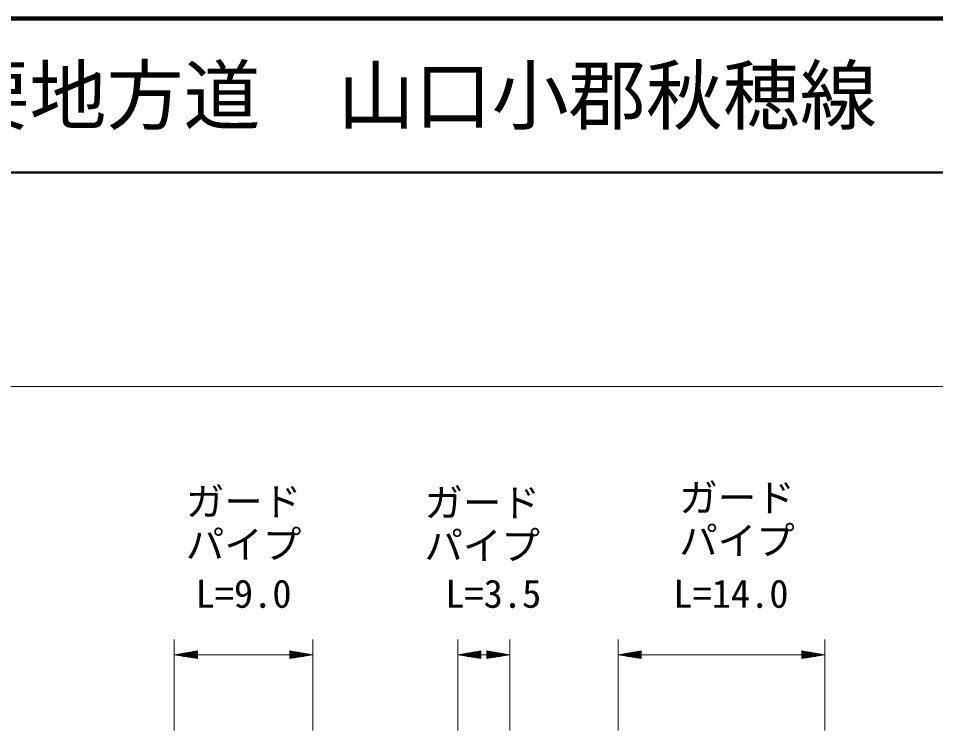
# Model space of a CAD drawing. Units: millimetres, scale not verified. Extents: x 40000 to 680000, y 20000 to 380000.
# Drawn here: x 226012 to 285557, y 333756 to 380000 of the extents above; entities that cross this region are included whole.
import ezdxf
from ezdxf.enums import TextEntityAlignment as Align

# ---------------------------------------------------------------- set-up
doc = ezdxf.new("R2010")
doc.units = ezdxf.units.MM
doc.header["$LTSCALE"] = 1000
for name, color, linetype, lineweight in [('M-STR-HTXT', 7, 'Continuous', 13), ('M-TTL', 2, 'Continuous', 140), ('M-TTL-LINE', 7, 'Continuous', 50)]:
    doc.layers.add(name, color=color, linetype=linetype, lineweight=lineweight)
doc.layers.add('M-TTL-TXT', color=7, linetype='Continuous')
doc.styles.add('ＭＳ ゴシック', font='')
doc.styles.get('ＭＳ ゴシック').set_extended_font_data('MS Gothic')

msp = doc.modelspace()

# ---------------------------------------------------------------- linework, layer by layer
at = {"layer": 'M-STR-HTXT'}
for p, q in [((124582, 356090), (300259, 356090)), ((236131, 333756), (236131, 339681)), ((245130, 333756), (245130, 339681)), ((254542, 333756), (254542, 339681)), ((257915, 333756), (257915, 339681)), ((264947, 333756), (264947, 339681)), ((278366, 333756), (278366, 339681)), ((236131, 338681), (237631, 338931)), ((237631, 338831), (237031, 338831)), ((237331, 338881), (237631, 338881)), ((237631, 338431), (237631, 338931)), ((245130, 338681), (243630, 338931)), ((243630, 338931), (243630, 338431)), ((243930, 338881), (243630, 338881)), ((243630, 338831), (244230, 338831)), ((254542, 338681), (256042, 338931)), ((256042, 338831), (255442, 338831)), ((255742, 338881), (256042, 338881)), ((256042, 338431), (256042, 338931)), ((257915, 338681), (256415, 338931)), ((256415, 338931), (256415, 338431)), ((256715, 338881), (256415, 338881)), ((256415, 338831), (257015, 338831)), ((264947, 338681), (266447, 338931)), ((266447, 338831), (265847, 338831)), ((266147, 338881), (266447, 338881)), ((266447, 338431), (266447, 338931)), ((278366, 338681), (276866, 338931)), ((276866, 338931), (276866, 338431)), ((277166, 338881), (276866, 338881)), ((276866, 338831), (277466, 338831)), ((236131, 338681), (237631, 338431)), ((236131, 338681), (237631, 338681)), ((237631, 338731), (236431, 338731)), ((237631, 338631), (236431, 338631)), ((236731, 338781), (237631, 338781)), ((236731, 338581), (237631, 338581)), ((237631, 338531), (237031, 338531)), ((237331, 338481), (237631, 338481)), ((237631, 338681), (243630, 338681)), ((244530, 338781), (243630, 338781)), ((243630, 338731), (244830, 338731)), ((245130, 338681), (243630, 338431)), ((245130, 338681), (243630, 338681)), ((243630, 338631), (244830, 338631)), ((244530, 338581), (243630, 338581)), ((243630, 338531), (244230, 338531)), ((243930, 338481), (243630, 338481)), ((254542, 338681), (256042, 338431)), ((254542, 338681), (256042, 338681)), ((256042, 338731), (254842, 338731)), ((256042, 338631), (254842, 338631)), ((255142, 338781), (256042, 338781)), ((255142, 338581), (256042, 338581)), ((256042, 338531), (255442, 338531)), ((255742, 338481), (256042, 338481)), ((256042, 338681), (256415, 338681)), ((257315, 338781), (256415, 338781)), ((256415, 338731), (257615, 338731)), ((257915, 338681), (256415, 338431)), ((257915, 338681), (256415, 338681)), ((256415, 338631), (257615, 338631)), ((257315, 338581), (256415, 338581)), ((256415, 338531), (257015, 338531)), ((256715, 338481), (256415, 338481)), ((264947, 338681), (266447, 338431)), ((264947, 338681), (266447, 338681)), ((266447, 338731), (265247, 338731)), ((266447, 338631), (265247, 338631)), ((265547, 338781), (266447, 338781)), ((265547, 338581), (266447, 338581)), ((266447, 338531), (265847, 338531)), ((266147, 338481), (266447, 338481)), ((266447, 338681), (276866, 338681)), ((277766, 338781), (276866, 338781)), ((276866, 338731), (278066, 338731)), ((278366, 338681), (276866, 338431)), ((278366, 338681), (276866, 338681)), ((276866, 338631), (278066, 338631)), ((277766, 338581), (276866, 338581)), ((276866, 338531), (277466, 338531)), ((277166, 338481), (276866, 338481))]:
    msp.add_line(p, q, dxfattribs=at)
at = {"layer": 'M-TTL'}
msp.add_line((680000, 380000), (40000, 380000), dxfattribs=at)
at = {"layer": 'M-TTL-LINE'}
msp.add_line((40000, 370000), (680000, 370000), dxfattribs=at)

# ---------------------------------------------------------------- texts
at = {"layer": 'M-STR-HTXT', "style": 'ＭＳ ゴシック'}
for s, p in [('ガード', (240630, 347161)), ('ガード', (256121, 347089)), ('ガード', (272661, 347412)), ('パイプ', (272661, 344630)), ('パイプ', (240630, 344379)), ('パイプ', (256121, 344307)), ('L=9.0', (240630, 341183)), ('L=3.5', (256840, 341183)), ('L=14.0', (272268, 341183))]:
    msp.add_text(s, height=1833, dxfattribs=at).set_placement(p, align=Align.BOTTOM_CENTER)
at = {"layer": 'M-TTL-TXT', "style": 'ＭＳ ゴシック'}
msp.add_text('主要地方道\u3000山口小郡秋穂線', height=3666, dxfattribs=at).set_placement((216734, 375000), align=Align.MIDDLE_LEFT)

doc.saveas('drawing.dxf')
